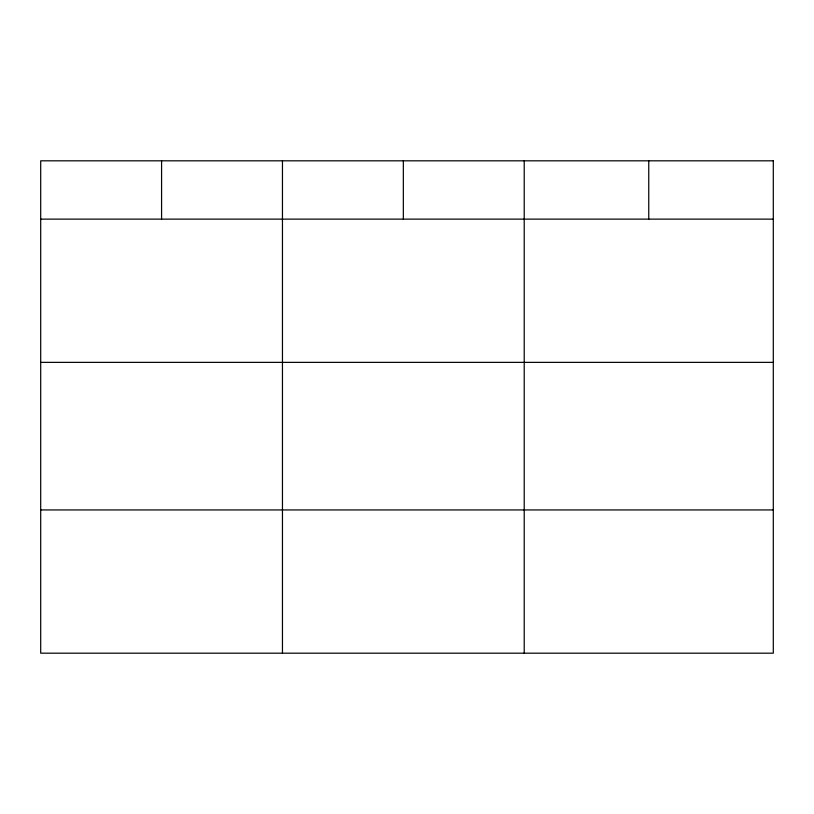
<?xml version="1.0" encoding="UTF-8"?>
<svg xmlns="http://www.w3.org/2000/svg" width="814" height="814" viewBox="0 0 814 814"><rect width="100%" height="100%" fill="white"/><g stroke="black" fill="none" stroke-linecap="round" stroke-linejoin="round"><path stroke-width="1.22" d="M40.7 219.129L773.3 219.129M40.7 362.362L773.3 362.362M40.7 509.94L773.3 509.94M648.758 160.816L648.758 219.129M524.216 160.816L524.216 653.184M403.337 160.816L403.337 219.129M282.458 160.816L282.458 653.184M161.579 160.816L161.579 219.129M773.3 160.816L40.7 160.816L40.7 653.184L773.3 653.184L773.3 160.816"/></g></svg>
